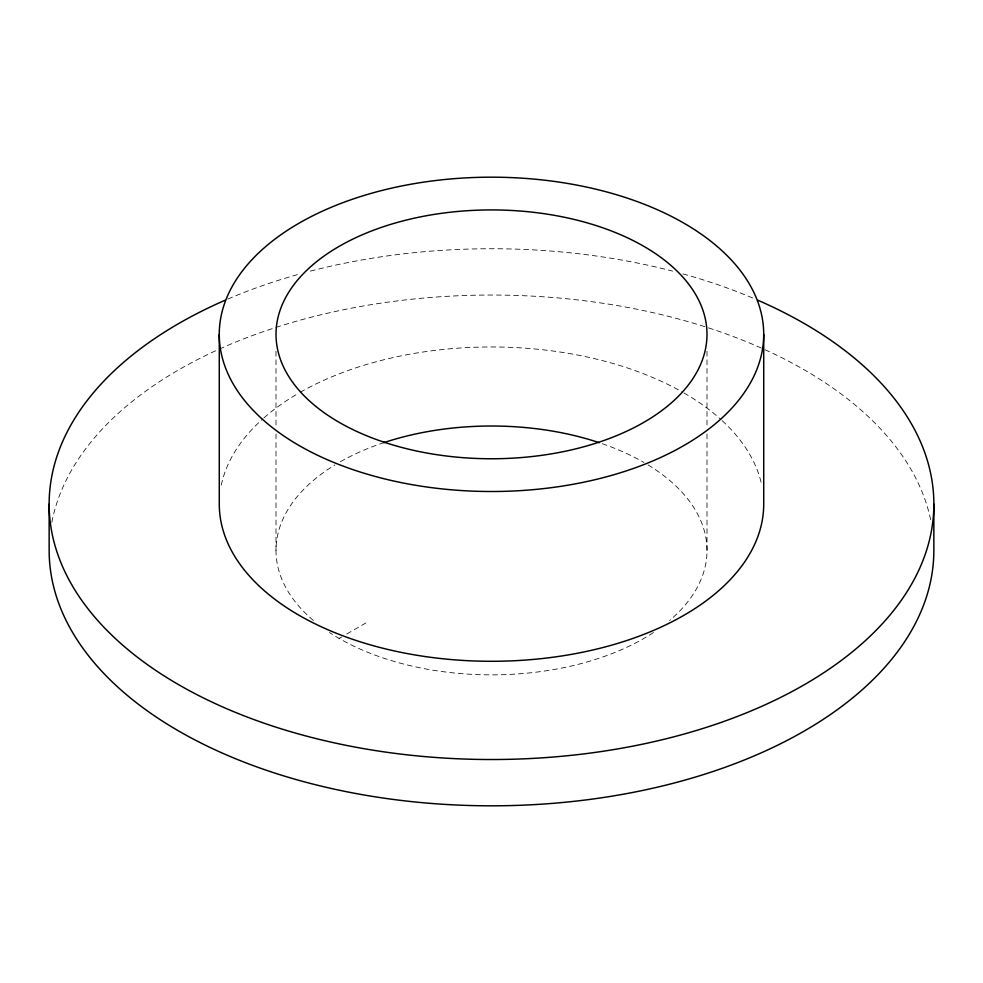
<?xml version="1.0" encoding="UTF-8"?>
<svg xmlns="http://www.w3.org/2000/svg" width="983" height="983" viewBox="0 0 983 983"><rect width="100%" height="100%" fill="white"/><g stroke="black" fill="none" stroke-linecap="round" stroke-linejoin="round"><path stroke-width="0.74" stroke-dasharray="4.92 3.69" d="M339.11 638.409L341.666 636.935M346.753 633.998L365.848 622.976M706.998 351.201L706.998 427.826M706.998 433.958L706.998 550.431M276.002 351.201L276.002 427.826M276.002 433.958L276.002 550.431M648.067 464.934A215.498 124.423 0 0 1 669.595 620.494M653.486 632.499A215.498 124.423 0 0 1 329.514 632.499M313.405 620.494A215.498 124.423 0 0 1 334.933 464.934M340.351 461.74A215.498 124.423 0 0 1 383.751 442.682M602.26 443.702A215.498 124.423 0 0 1 643.89 462.452M221.286 485.074A272.217 157.157 0 0 1 262.94 418.758M264.022 417.8A272.217 157.157 0 0 1 299.016 392.991M300.233 392.291A272.217 157.157 0 0 1 682.767 392.291M683.984 392.991A272.217 157.157 0 0 1 721.129 419.716M722.173 420.687A272.217 157.157 0 0 1 761.714 485.074M51.841 522.292A442.35 255.383 0 0 1 218.029 349.69M219.418 349.063A442.35 255.383 0 0 1 274.478 327.892M275.867 327.437A442.35 255.383 0 0 1 707.133 327.437M708.522 327.892A442.35 255.383 0 0 1 763.582 349.063M764.971 349.69A442.35 255.383 0 0 1 931.159 522.292M227.847 299.053A442.35 255.383 0 0 1 300.085 273.888M310.345 271.136A442.35 255.383 0 0 1 672.655 271.136M682.915 273.888A442.35 255.383 0 0 1 755.153 299.053"/><path stroke-width="1.47" d="M933.85 504.132L933.85 550.431A442.35 255.383 0 0 1 491.5 805.814A442.35 255.383 0 0 1 49.15 550.431L49.15 504.132M763.717 334.343A272.217 157.157 0 0 1 355.391 470.452A272.217 157.157 0 0 1 355.391 198.234A272.217 157.157 0 0 1 763.717 334.343L763.717 504.132A272.217 157.157 0 0 1 491.5 661.289A272.217 157.157 0 0 1 219.283 504.132L219.283 334.343M757.979 300.282A442.35 255.383 0 0 1 818.434 676.169A442.35 255.383 0 0 1 164.566 676.169A442.35 255.383 0 0 1 225.021 300.282M383.751 442.682A215.498 124.423 0 0 1 599.249 442.682M383.751 442.092A215.498 124.423 0 0 0 706.998 334.343A215.498 124.423 0 0 0 383.751 226.594A215.498 124.423 0 0 0 383.751 442.092"/></g></svg>
